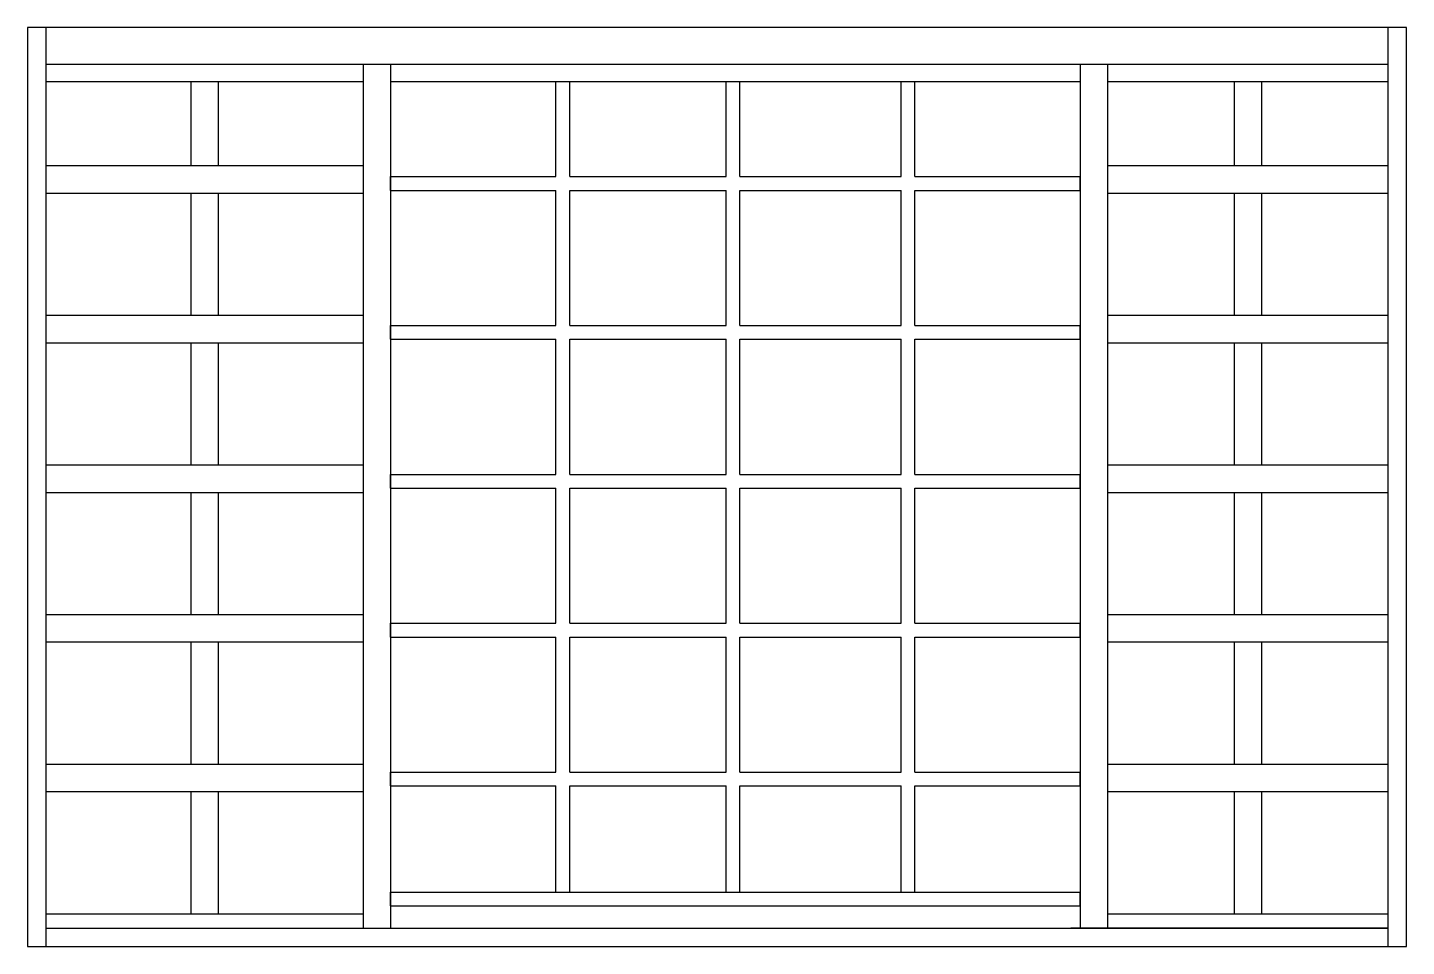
# Model space of a CAD drawing. Header units: millimetres. Extents: x 225.29 to 226.79, y 1290.19 to 1291.19.
import ezdxf

# ---------------------------------------------------------------- set-up
doc = ezdxf.new("R2010")
doc.units = ezdxf.units.MM
doc.header["$LTSCALE"] = 0.5
doc.layers.add('Gravia_Janelas', color=1, linetype='Continuous')

msp = doc.modelspace()

# ---------------------------------------------------------------- linework, layer by layer
at = {"layer": 'Gravia_Janelas', "color": 2}
for p, q in [((225.2893, 1291.1945), (225.2893, 1290.1945)), ((226.7893, 1291.1945), (225.2893, 1291.1945)), ((226.7893, 1290.1945), (226.7893, 1291.1945)), ((225.2893, 1290.1945), (226.7893, 1290.1945))]:
    msp.add_line(p, q, dxfattribs=at)
at = {"layer": 'Gravia_Janelas'}
for p, q in [((225.3093, 1291.1945), (225.3093, 1290.1945)), ((226.7693, 1290.1945), (226.7693, 1291.1945)), ((226.7693, 1291.1545), (225.3093, 1291.1545)), ((226.7693, 1291.1545), (225.3093, 1291.1545)), ((225.6543, 1291.1545), (225.6543, 1290.2145)), ((225.6843, 1291.1545), (225.6843, 1290.2145)), ((226.4343, 1291.1545), (226.4343, 1290.2145)), ((226.4643, 1291.1545), (226.4643, 1290.2145)), ((225.6543, 1291.1356), (225.3093, 1291.1356)), ((225.4668, 1291.1356), (225.4668, 1291.0439)), ((225.4968, 1291.1356), (225.4968, 1291.0439)), ((226.4343, 1291.1356), (225.6843, 1291.1356)), ((225.8641, 1291.0323), (225.8641, 1291.1356)), ((225.8791, 1291.0323), (225.8791, 1291.1356)), ((226.0493, 1291.0323), (226.0493, 1291.1356)), ((226.0643, 1291.0323), (226.0643, 1291.1356)), ((226.2396, 1291.0323), (226.2396, 1291.1356)), ((226.2546, 1291.0323), (226.2546, 1291.1356)), ((226.7693, 1291.1356), (226.4643, 1291.1356)), ((226.6018, 1291.1356), (226.6018, 1291.0439)), ((226.6318, 1291.1356), (226.6318, 1291.0439)), ((225.6543, 1291.0439), (225.3093, 1291.0439)), ((226.7693, 1291.0439), (226.4643, 1291.0439)), ((225.6843, 1291.0323), (225.8641, 1291.0323)), ((225.6843, 1291.0173), (225.6843, 1291.0323)), ((225.8791, 1291.0323), (226.0493, 1291.0323)), ((226.0643, 1291.0323), (226.2396, 1291.0323)), ((226.2546, 1291.0323), (226.4343, 1291.0323)), ((226.4343, 1291.0173), (226.4343, 1291.0323)), ((225.6543, 1291.0139), (225.3093, 1291.0139)), ((225.4668, 1291.0139), (225.4668, 1290.8811)), ((225.4968, 1291.0139), (225.4968, 1290.8811)), ((225.6843, 1291.0173), (225.8641, 1291.0173)), ((225.8641, 1290.8703), (225.8641, 1291.0173)), ((225.8791, 1290.8703), (225.8791, 1291.0173)), ((225.8791, 1291.0173), (226.0493, 1291.0173)), ((226.0493, 1290.8703), (226.0493, 1291.0173)), ((226.0643, 1290.8703), (226.0643, 1291.0173)), ((226.0643, 1291.0173), (226.2396, 1291.0173)), ((226.2396, 1290.8703), (226.2396, 1291.0173)), ((226.2546, 1290.8703), (226.2546, 1291.0173)), ((226.2546, 1291.0173), (226.4343, 1291.0173)), ((226.7693, 1291.0139), (226.4643, 1291.0139)), ((226.6018, 1291.0139), (226.6018, 1290.8811)), ((226.6318, 1291.0139), (226.6318, 1290.8811)), ((225.6543, 1290.8811), (225.3093, 1290.8811)), ((225.6843, 1290.8703), (225.8641, 1290.8703)), ((225.6843, 1290.8553), (225.6843, 1290.8703)), ((225.8791, 1290.8703), (226.0493, 1290.8703)), ((226.0643, 1290.8703), (226.2396, 1290.8703)), ((226.2546, 1290.8703), (226.4343, 1290.8703)), ((226.4343, 1290.8553), (226.4343, 1290.8703)), ((226.7693, 1290.8811), (226.4643, 1290.8811)), ((225.6843, 1290.8553), (225.8641, 1290.8553)), ((225.8641, 1290.7083), (225.8641, 1290.8553)), ((225.8791, 1290.7083), (225.8791, 1290.8553)), ((225.8791, 1290.8553), (226.0493, 1290.8553)), ((226.0493, 1290.7083), (226.0493, 1290.8553)), ((226.0643, 1290.7083), (226.0643, 1290.8553)), ((226.0643, 1290.8553), (226.2396, 1290.8553)), ((226.2396, 1290.7083), (226.2396, 1290.8553)), ((226.2546, 1290.7083), (226.2546, 1290.8553)), ((226.2546, 1290.8553), (226.4343, 1290.8553)), ((225.6543, 1290.8511), (225.3093, 1290.8511)), ((225.4668, 1290.8511), (225.4668, 1290.7183)), ((225.4968, 1290.8511), (225.4968, 1290.7183)), ((226.7693, 1290.8511), (226.4643, 1290.8511)), ((226.6018, 1290.8511), (226.6018, 1290.7183)), ((226.6318, 1290.8511), (226.6318, 1290.7183)), ((225.6543, 1290.7183), (225.3093, 1290.7183)), ((225.6843, 1290.7083), (225.8641, 1290.7083)), ((225.6843, 1290.6933), (225.6843, 1290.7083)), ((225.8791, 1290.7083), (226.0493, 1290.7083)), ((226.0643, 1290.7083), (226.2396, 1290.7083)), ((226.2546, 1290.7083), (226.4343, 1290.7083)), ((226.4343, 1290.6933), (226.4343, 1290.7083)), ((226.7693, 1290.7183), (226.4643, 1290.7183)), ((225.6843, 1290.6933), (225.8641, 1290.6933)), ((225.8641, 1290.5463), (225.8641, 1290.6933)), ((225.8791, 1290.5463), (225.8791, 1290.6933)), ((225.8791, 1290.6933), (226.0493, 1290.6933)), ((226.0493, 1290.5463), (226.0493, 1290.6933)), ((226.0643, 1290.5463), (226.0643, 1290.6933)), ((226.0643, 1290.6933), (226.2396, 1290.6933)), ((226.2396, 1290.5463), (226.2396, 1290.6933)), ((226.2546, 1290.5463), (226.2546, 1290.6933)), ((226.2546, 1290.6933), (226.4343, 1290.6933)), ((225.6543, 1290.6883), (225.3093, 1290.6883)), ((225.4668, 1290.6883), (225.4668, 1290.5555)), ((225.4968, 1290.6883), (225.4968, 1290.5555)), ((226.7693, 1290.6883), (226.4643, 1290.6883)), ((226.6018, 1290.6883), (226.6018, 1290.5555)), ((226.6318, 1290.6883), (226.6318, 1290.5555)), ((225.6543, 1290.5555), (225.3093, 1290.5555)), ((226.7693, 1290.5555), (226.4643, 1290.5555)), ((225.6843, 1290.5463), (225.8641, 1290.5463)), ((225.6843, 1290.5313), (225.6843, 1290.5463)), ((225.8791, 1290.5463), (226.0493, 1290.5463)), ((226.0643, 1290.5463), (226.2396, 1290.5463)), ((226.2546, 1290.5463), (226.4343, 1290.5463)), ((226.4343, 1290.5313), (226.4343, 1290.5463)), ((225.6543, 1290.5255), (225.3093, 1290.5255)), ((225.4668, 1290.5255), (225.4668, 1290.3927)), ((225.4968, 1290.5255), (225.4968, 1290.3927)), ((225.6843, 1290.5313), (225.8641, 1290.5313)), ((225.8641, 1290.3843), (225.8641, 1290.5313)), ((225.8791, 1290.3843), (225.8791, 1290.5313)), ((225.8791, 1290.5313), (226.0493, 1290.5313)), ((226.0493, 1290.3843), (226.0493, 1290.5313)), ((226.0643, 1290.3843), (226.0643, 1290.5313)), ((226.0643, 1290.5313), (226.2396, 1290.5313)), ((226.2396, 1290.3843), (226.2396, 1290.5313)), ((226.2546, 1290.3843), (226.2546, 1290.5313)), ((226.2546, 1290.5313), (226.4343, 1290.5313)), ((226.7693, 1290.5255), (226.4643, 1290.5255)), ((226.6018, 1290.5255), (226.6018, 1290.3927)), ((226.6318, 1290.5255), (226.6318, 1290.3927)), ((225.6543, 1290.3927), (225.3093, 1290.3927)), ((226.7693, 1290.3927), (226.4643, 1290.3927)), ((225.6843, 1290.3843), (225.8641, 1290.3843)), ((225.6843, 1290.3693), (225.6843, 1290.3843)), ((225.8791, 1290.3843), (226.0493, 1290.3843)), ((226.0643, 1290.3843), (226.2396, 1290.3843)), ((226.2546, 1290.3843), (226.4343, 1290.3843)), ((226.4343, 1290.3693), (226.4343, 1290.3843)), ((225.6543, 1290.3627), (225.3093, 1290.3627)), ((225.4668, 1290.3627), (225.4668, 1290.2295)), ((225.4968, 1290.3627), (225.4968, 1290.2295)), ((225.6843, 1290.3693), (225.8641, 1290.3693)), ((225.8641, 1290.2537), (225.8641, 1290.3693)), ((225.8791, 1290.2537), (225.8791, 1290.3693)), ((225.8791, 1290.3693), (226.0493, 1290.3693)), ((226.0493, 1290.2537), (226.0493, 1290.3693)), ((226.0643, 1290.2537), (226.0643, 1290.3693)), ((226.0643, 1290.3693), (226.2396, 1290.3693)), ((226.2396, 1290.2537), (226.2396, 1290.3693)), ((226.2546, 1290.2537), (226.2546, 1290.3693)), ((226.2546, 1290.3693), (226.4343, 1290.3693)), ((226.7693, 1290.3627), (226.4643, 1290.3627)), ((226.6018, 1290.3627), (226.6018, 1290.2295)), ((226.6318, 1290.3627), (226.6318, 1290.2295)), ((225.6843, 1290.2537), (226.4343, 1290.2537)), ((225.6843, 1290.2387), (225.6843, 1290.2537)), ((226.4343, 1290.2387), (226.4343, 1290.2537)), ((225.6543, 1290.2295), (225.3093, 1290.2295)), ((225.6843, 1290.2387), (226.4343, 1290.2387)), ((226.7693, 1290.2295), (226.4643, 1290.2295)), ((225.3093, 1290.2145), (226.7693, 1290.2145)), ((226.7693, 1290.2145), (226.4243, 1290.2145))]:
    msp.add_line(p, q, dxfattribs=at)

doc.saveas('drawing.dxf')
